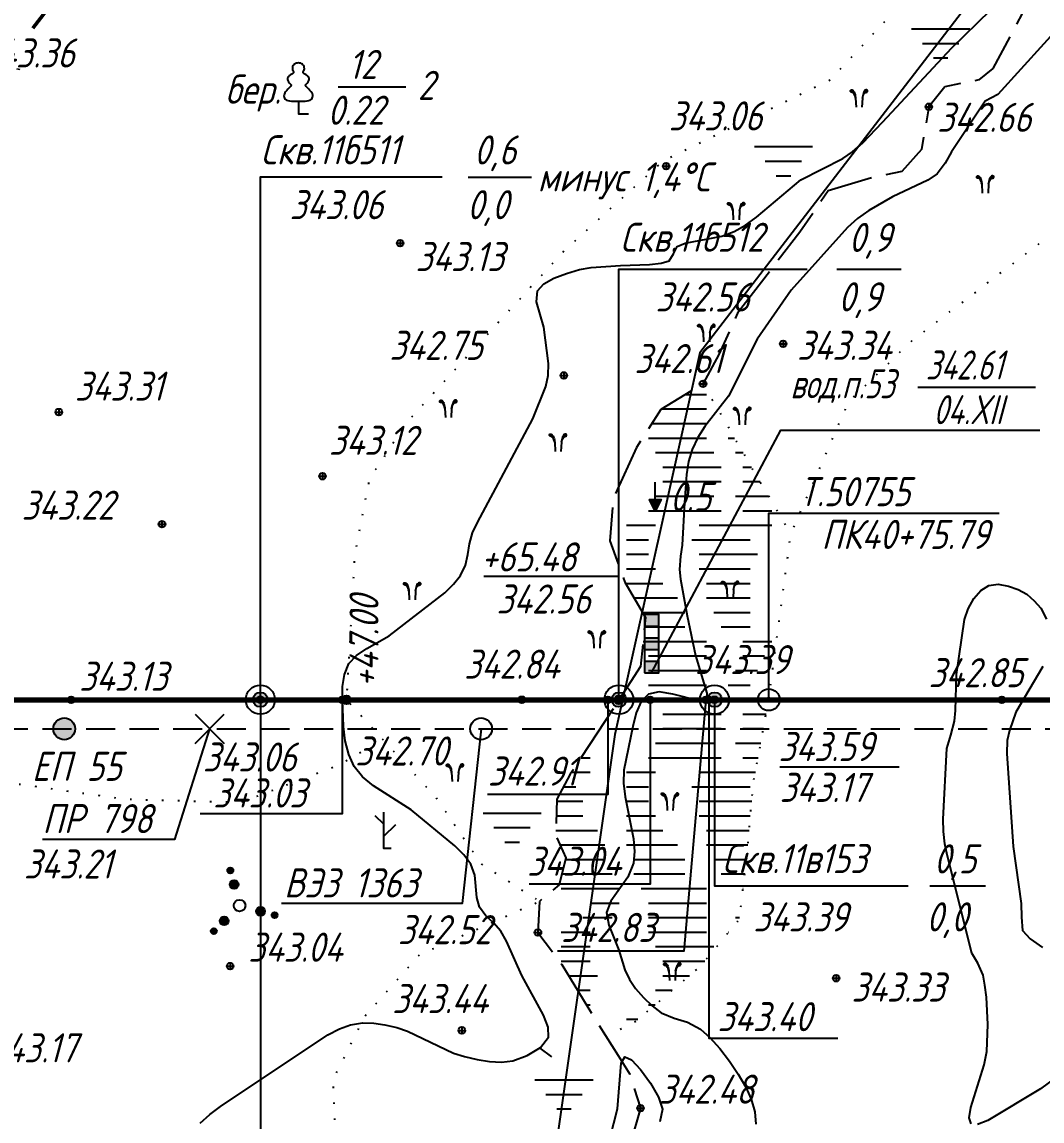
# Model space of a CAD drawing. Extents: x 27 to 1288, y -35 to 667.
# Drawn here: x 247.7 to 317.9, y 320.9 to 396.5 of the extents above; entities that cross this region are included whole.
import ezdxf
from ezdxf.enums import TextEntityAlignment as Align

# ---------------------------------------------------------------- set-up
doc = ezdxf.new("R2010")
doc.units = 0
doc.header["$PDMODE"] = 34
for name, pattern in [('ACAD_ISO10W100', [18, 12, -3, 0, -3]), ('IZ_HIDDEN', [3, 2, -1]), ('ИИDash_40_10', [5, 4, -1]), ('ИИDot', [1, 0, -1])]:
    doc.linetypes.add(name, pattern=pattern)
for name, color, linetype, lineweight in [('ИИ_БОЛОТО_025', 3, 'Continuous', 25), ('ИИ_ГЕОПУНКТ_025', 7, 'Continuous', 25), ('ИИ_ГЕОФИЗИКА_025', 7, 'Continuous', 25), ('ИИ_ГИДРОГРАФИЯ_025', 3, 'Continuous', 25), ('ИИ_ГРАНИЦА_025', 7, 'Continuous', 25), ('ИИ_КОНТУР_025', 7, 'ИИDot', 25), ('ИИ_ОТМЕТКА_025', 7, 'Continuous', 25), ('ИИ_ПИКЕТАЖ_025', 7, 'Continuous', 25), ('ИИ_РАЗМЕР_025', 7, 'Continuous', 25), ('ИИ_РЕЛЬЕФ_025', 34, 'Continuous', 25), ('ИИ_СКВАЖИНА_025', 7, 'Continuous', 25), ('ИИ_ТРАССА_ТРУБ_025', 7, 'Continuous', 25), ('ИИ_УГОДЬЯ_025', 7, 'Continuous', 25)]:
    doc.layers.add(name, color=color, linetype=linetype, lineweight=lineweight)
doc.layers.add('ТХ-Л', color=140, linetype='Continuous')
doc.styles.add('VNIPISIMPLEXCUR', font='simplex.shx', dxfattribs={"width": 0.8, "oblique": 15})
doc.dimstyles.new('ИИ-1000-м-dm$0', dxfattribs={"dimtxt": 2.5, "dimasz": 2.5, "dimexe": 1.25, "dimexo": 0, "dimgap": 1, "dimtad": 1, "dimtoh": 1, "dimzin": 1, "dimdsep": 46, "dimtxsty": 'VNIPISIMPLEXCUR', "dimblk": 'OBLIQUE', "dimcen": 2.5, "dimaunit": 1, "dimazin": 0, "dimtfac": 1, "dimtmove": 1, "dimatfit": 2, "dimfxl": 1, "dimarcsym": 0})
doc.dimstyles.new('ИИ-1000-м-dm$2', dxfattribs={"dimtxt": 2.5, "dimasz": 2.5, "dimexe": 1.25, "dimexo": 0, "dimgap": 1, "dimtad": 2, "dimtoh": 1, "dimzin": 1, "dimdsep": 46, "dimtxsty": 'VNIPISIMPLEXCUR', "dimcen": 2.5, "dimaunit": 1, "dimazin": 0, "dimtfac": 1, "dimtmove": 1, "dimatfit": 2, "dimfxl": 1, "dimarcsym": 0})

# ---------------------------------------------------------------- blocks, each defined once
blk = doc.blocks.new('ИИ053952')
at = {"linetype": 'Continuous', "lineweight": 25}
h = blk.add_hatch(color=0, dxfattribs=at)
edge = h.paths.add_edge_path()
edge.add_arc((-1.309, 2.13), 0.2, 0, 360)
h = blk.add_hatch(color=0, dxfattribs=at)
edge = h.paths.add_edge_path()
edge.add_arc((-0.785, 1.278), 0.3, 0, 360)
h = blk.add_hatch(color=0, dxfattribs=at)
edge = h.paths.add_edge_path()
edge.add_arc((1.499, 0.041), 0.3, 0, 360)
h = blk.add_hatch(color=0, dxfattribs=at)
edge = h.paths.add_edge_path()
edge.add_arc((2.499, 0.068), 0.2, 0, 360)
h = blk.add_hatch(color=0, dxfattribs=at)
edge = h.paths.add_edge_path()
edge.add_arc((-0.714, -1.319), 0.3, 0, 360)
h = blk.add_hatch(color=0, dxfattribs=at)
edge = h.paths.add_edge_path()
edge.add_arc((-1.19, -2.198), 0.2, 0, 360)
at = {"color": 0, "linetype": 'Continuous', "lineweight": 25}
for centre, radius in [((-1.309, 2.13), 0.2), ((-0.785, 1.278), 0.3), ((0, 0), 0.4), ((1.499, 0.041), 0.3), ((2.499, 0.068), 0.2), ((-0.714, -1.319), 0.3), ((-1.19, -2.198), 0.2)]:
    blk.add_circle(centre, radius, dxfattribs=at)
blk = doc.blocks.new('ИИ05468')
at = {"color": 0, "linetype": 'Continuous', "lineweight": 25}
for points in [[(-2, 1), (2, 1)], [(-1.25, 0), (1.25, 0)], [(-0.5, -1), (0.5, -1)]]:
    blk.add_lwpolyline(points, dxfattribs=at)
blk = doc.blocks.new('PICKET')
at = {"color": 0, "linetype": 'Continuous', "lineweight": 25}
for p, q in [((-0.23, 0), (0.23, 0)), ((0, 0.23), (0, -0.23))]:
    blk.add_line(p, q, dxfattribs=at)
blk.add_circle((0, 0), 0.23, dxfattribs=at)
at = {"color": 0, "linetype": 'Continuous', "style": 'VNIPISIMPLEXCUR', "oblique": 15, "width": 0.8}
blk.add_attdef('OTMETKA', (1.25, 0.3), '', height=2, dxfattribs=at)
at = {"color": 8, "linetype": 'Continuous', "style": 'VNIPISIMPLEXCUR', "oblique": 15, "width": 0.8, "flags": 1}
blk.add_attdef('NOMER', (1.25, -2.7), '', height=2, dxfattribs=at)
blk = doc.blocks.new('ИИ05403')
at = {"linetype": 'Continuous', "lineweight": 25}
for points in [[(-0.372, 1.104), (-0.431, 1.161), (-0.48, 1.184), (-0.522, 1.188), (-0.557, 1.174), (-0.584, 1.138), (-0.586, 1.087), (-0.571, 1.061), (-0.533, 1.036), (-0.476, 1.021), (-0.421, 1.002), (-0.364, 0.955), (-0.323, 0.896), (-0.283, 0.809), (-0.251, 0.709), (-0.232, 0.626), (-0.236, 0.688), (-0.255, 0.786), (-0.277, 0.879), (-0.302, 0.97), (-0.328, 1.042)], [(0.421, 1.002), (0.476, 1.021), (0.533, 1.036), (0.571, 1.061), (0.586, 1.087), (0.584, 1.138), (0.557, 1.174), (0.522, 1.188), (0.48, 1.184), (0.431, 1.161), (0.372, 1.104), (0.328, 1.042), (0.302, 0.97), (0.277, 0.879), (0.255, 0.786), (0.236, 0.688), (0.232, 0.626), (0.251, 0.709), (0.283, 0.809), (0.323, 0.896), (0.364, 0.955)]]:
    blk.add_hatch(color=0, dxfattribs=at).paths.add_polyline_path(points)
at = {"color": 0, "linetype": 'Continuous', "lineweight": 25}
for points in [[(-0.232, 0.626), (-0.251, 0.709), (-0.283, 0.809), (-0.323, 0.896), (-0.364, 0.955), (-0.421, 1.002), (-0.476, 1.021), (-0.533, 1.036), (-0.571, 1.061), (-0.586, 1.087), (-0.584, 1.138), (-0.557, 1.174), (-0.522, 1.188), (-0.48, 1.184), (-0.431, 1.161), (-0.372, 1.104), (-0.328, 1.042), (-0.302, 0.97), (-0.277, 0.879), (-0.255, 0.786), (-0.236, 0.688), (-0.232, 0.626), (-0.2, 0)], [(0.232, 0.626), (0.251, 0.709), (0.283, 0.809), (0.323, 0.896), (0.364, 0.955), (0.421, 1.002), (0.476, 1.021), (0.533, 1.036), (0.571, 1.061), (0.586, 1.087), (0.584, 1.138), (0.557, 1.174), (0.522, 1.188), (0.48, 1.184), (0.431, 1.161), (0.372, 1.104), (0.328, 1.042), (0.302, 0.97), (0.277, 0.879), (0.255, 0.786), (0.236, 0.688), (0.232, 0.626), (0.2, 0)]]:
    blk.add_lwpolyline(points, dxfattribs=at)
blk = doc.blocks.new('ИИ050052Р')
at = {"linetype": 'Continuous', "lineweight": 25}
h = blk.add_hatch(color=0, dxfattribs=at)
edge = h.paths.add_edge_path()
edge.add_arc((0, 0), 0.15, 0, 360)
at = {"color": 0, "linetype": 'Continuous', "lineweight": 25}
for radius in [0.75, 0.15]:
    blk.add_circle((0, 0), radius, dxfattribs=at)
at = {"color": 0, "linetype": 'Continuous', "style": 'VNIPISIMPLEXCUR', "oblique": 15, "width": 0.8}
for tag, p in [('CENTRE', (1.45, 0.7)), ('HEIGHT', (1.45, -2.7))]:
    blk.add_attdef(tag, p, '', height=2, dxfattribs=at)
for tag, p in [('NUMBER', (-2, -1)), ('STATIONING', (-2, -4.4)), ('ALPHA', (-2, -7.8))]:
    blk.add_attdef(tag, text='', height=2, dxfattribs=at).set_placement(p, align=Align.RIGHT)
at = {"color": 253, "linetype": 'Continuous', "style": 'VNIPISIMPLEXCUR', "oblique": 15, "width": 0.8, "flags": 1}
blk.add_attdef('NOTE', text='', height=1.6, dxfattribs=at).set_placement((-2, -10.8), align=Align.RIGHT)
blk = doc.blocks.new('ИИ25001')
at = {"linetype": 'Continuous'}
h = blk.add_hatch(color=0, dxfattribs=at)
edge = h.paths.add_edge_path()
edge.add_arc((0, 0), 0.5, 0, 360)
at = {"color": 0, "linetype": 'Continuous'}
for radius in [1, 0.5]:
    blk.add_circle((0, 0), radius, dxfattribs=at)
at = {"color": 0, "style": 'VNIPISIMPLEXCUR', "oblique": 15, "width": 0.8}
for tag, p in [('NUMBER', (2, 0.7)), ('STS', (14.218, 0.7)), ('EGWL', (38.317, 0.7)), ('TFS', (19.079, -1)), ('HEIGHT', (2, -2.7)), ('FS', (14.218, -2.7)), ('AGWL', (36.594, -2.7))]:
    blk.add_attdef(tag, p, '', height=2, dxfattribs=at)
at = {"color": 253, "style": 'VNIPISIMPLEXCUR', "oblique": 15, "width": 0.8, "flags": 1}
for tag, p in [('DATE', (-2.5, -0.8)), ('NOTE1', (-2.5, -3.2)), ('NOTE2', (-2.5, -5.6))]:
    blk.add_attdef(tag, text='', height=1.6, dxfattribs=at).set_placement(p, align=Align.RIGHT)
blk = doc.blocks.new('ИИ15002')
at = {"linetype": 'Continuous', "lineweight": 25}
h = blk.add_hatch(color=0, dxfattribs=at)
edge = h.paths.add_edge_path()
edge.add_arc((0, 0), 0.3, 0, 360)
at = {"color": 0, "linetype": 'Continuous', "lineweight": 25}
blk.add_circle((0, 0), 0.3, dxfattribs=at)
at = {"color": 0, "linetype": 'Continuous', "style": 'VNIPISIMPLEXCUR', "oblique": 15, "width": 0.8}
blk.add_attdef('STATIONING', (1, 1.3), '', height=2, rotation=90, dxfattribs=at)
at = {"color": 7, "linetype": 'Continuous', "style": 'VNIPISIMPLEXCUR', "oblique": 15, "width": 0.8}
blk.add_attdef('HEIGHT', text='', height=2, dxfattribs=at).set_placement((0, -1.3), align=Align.TOP_CENTER)
blk = doc.blocks.new('ИИ052821')
at = {"linetype": 'Continuous', "lineweight": 25}
for points in [[(0.5, 3.2), (0.5, 4), (-0.5, 4), (-0.5, 3.2)], [(0.5, 1.6), (0.5, 2.4), (-0.5, 2.4), (-0.5, 1.6)], [(0.5, 0), (0.5, 0.8), (-0.5, 0.8), (-0.5, 0)]]:
    blk.add_hatch(color=0, dxfattribs=at).paths.add_polyline_path(points)
at = {"color": 0, "linetype": 'Continuous', "lineweight": 25}
blk.add_lwpolyline([(-0.5, 0), (0.5, 0), (0.5, 4), (-0.5, 4)], close=True, dxfattribs=at)
for points in [[(-0.5, 3.2), (0.5, 3.2)], [(-0.5, 2.4), (0.5, 2.4)], [(-0.5, 1.6), (0.5, 1.6)], [(-0.5, 0.8), (0.5, 0.8)]]:
    blk.add_lwpolyline(points, dxfattribs=at)
at = {"color": 0, "linetype": 'Continuous', "style": 'VNIPISIMPLEXCUR', "oblique": 15, "width": 0.8}
for tag, p in [('HEIGHT', (1.2, 2.7)), ('DATA', (1.2, -0.7))]:
    blk.add_attdef(tag, p, '', height=2, dxfattribs=at)
at = {"color": 0, "linetype": 'Continuous', "style": 'VNIPISIMPLEXCUR', "oblique": 15, "width": 0.8, "flags": 8}
blk.add_attdef('CAPTION', text='', height=2, dxfattribs=at).set_placement((-1.75, 0), align=Align.RIGHT)
blk = doc.blocks.new('ИИ053296')
at = {"color": 0, "linetype": 'Continuous', "lineweight": 25}
blk.add_lwpolyline([(0, 0), (1, 0)], dxfattribs=at)
blk = doc.blocks.new('ИИ05383')
at = {"color": 0, "linetype": 'Continuous', "lineweight": 25}
for points in [[(0.5, 0), (0, 0), (0, 2.5)], [(0, 1.66), (-0.594, 2.254)], [(0, 0.833), (0.825, 1.658)]]:
    blk.add_lwpolyline(points, dxfattribs=at)
blk = doc.blocks.new('*D39')
at = {"layer": 'Defpoints', "color": 0, "transparency": 16777216}
for p in [(400.908, 449.847), (399.589, 355.38), (299.105, 349.863), (438.723, 349.861), (391.42, 249.785)]:
    blk.add_point(p, dxfattribs=at)
at = {"layer": 'ИИ_РАЗМЕР_025', "color": 0, "lineweight": -2, "transparency": 16777216}
for p, q in [((408.369, 358.373), (415.625, 360.505)), ((400.865, 354.343), (408.369, 358.373))]:
    blk.add_line(p, q, dxfattribs=at)
blk.add_arc((396.166, 349.862), 6.493, 17.71807, 69.56616, dxfattribs=at)
at = {"layer": 'ИИ_РАЗМЕР_025', "color": 0, "transparency": 16777216}
for points in [[(398.366, 355.62), (398.5, 356.273), (396.474, 356.348)], [(402.681, 351.889), (402.022, 351.786), (402.659, 349.862)]]:
    blk.add_solid(points, dxfattribs=at)
at = {"layer": 'ИИ_РАЗМЕР_025', "color": 0, "transparency": 16777216, "insert": (411.76, 361.132), "char_height": 2, "attachment_point": 5, "rotation": 16.37319, "style": 'VNIPISIMPLEXCUR'}
blk.add_mtext("87°17'", dxfattribs=at)
blk = doc.blocks.new('ИИ053671А')
at = {"color": 0, "linetype": 'Continuous'}
blk.add_lwpolyline([(0, 0.875), (0.129, 0.876), (0.342, 0.878), (0.479, 0.882), (0.614, 0.891), (0.726, 0.907), (0.816, 0.94), (0.906, 1), (0.956, 1.071), (0.983, 1.151), (0.991, 1.231), (0.986, 1.295), (0.963, 1.379), (0.932, 1.445), (0.884, 1.516), (0.798, 1.61), (0.719, 1.692), (0.646, 1.766), (0.575, 1.842), (0.536, 1.889), (0.511, 1.929), (0.501, 1.967), (0.504, 1.992), (0.518, 2.017), (0.545, 2.049), (0.608, 2.115), (0.679, 2.198), (0.732, 2.29), (0.745, 2.372), (0.736, 2.444), (0.709, 2.515), (0.672, 2.575), (0.633, 2.617), (0.596, 2.646), (0.548, 2.678), (0.495, 2.709), (0.408, 2.76), (0.363, 2.789), (0.336, 2.812), (0.324, 2.831), (0.321, 2.846), (0.325, 2.865), (0.335, 2.89), (0.353, 2.928), (0.372, 2.968), (0.4, 3.034), (0.413, 3.103), (0.412, 3.19), (0.398, 3.247), (0.363, 3.319), (0.32, 3.377), (0.284, 3.414), (0.246, 3.444), (0.181, 3.476), (0.125, 3.489), (0.07, 3.496), (0, 3.5), (-0.07, 3.496), (-0.125, 3.489), (-0.181, 3.476), (-0.246, 3.444), (-0.284, 3.414), (-0.32, 3.377), (-0.363, 3.319), (-0.398, 3.247), (-0.412, 3.19), (-0.413, 3.103), (-0.4, 3.034), (-0.372, 2.968), (-0.353, 2.928), (-0.335, 2.89), (-0.325, 2.865), (-0.321, 2.846), (-0.324, 2.831), (-0.336, 2.812), (-0.363, 2.789), (-0.408, 2.76), (-0.495, 2.709), (-0.548, 2.678), (-0.596, 2.646), (-0.633, 2.617), (-0.672, 2.575), (-0.709, 2.515), (-0.736, 2.444), (-0.745, 2.372), (-0.732, 2.29), (-0.679, 2.198), (-0.608, 2.115), (-0.545, 2.049), (-0.518, 2.017), (-0.504, 1.992), (-0.501, 1.967), (-0.511, 1.929), (-0.536, 1.889), (-0.575, 1.842), (-0.646, 1.766), (-0.719, 1.692), (-0.798, 1.61), (-0.884, 1.516), (-0.932, 1.445), (-0.963, 1.379), (-0.986, 1.295), (-0.991, 1.231), (-0.983, 1.151), (-0.956, 1.071), (-0.906, 1), (-0.816, 0.94), (-0.726, 0.907), (-0.614, 0.891), (-0.479, 0.882), (-0.342, 0.878), (-0.129, 0.876)], close=True, dxfattribs=at)
blk.add_lwpolyline([(0, 0.875), (0, 0), (0.7, 0)], dxfattribs=at)
at = {"color": 0, "linetype": 'Continuous', "style": 'VNIPISIMPLEXCUR', "oblique": 15, "width": 0.8}
blk.add_attdef('RACE1', text='', height=2, dxfattribs=at).set_placement((-2, 2.25), align=Align.RIGHT)
blk.add_attdef('HEIGHT', (2, 2.25), '', height=2, dxfattribs=at)
blk.add_attdef('DISTANCE', text='', height=2, dxfattribs=at).set_placement((8.5, 1.75), align=Align.MIDDLE_LEFT)
blk.add_attdef('RACE2', text='', height=2, dxfattribs=at).set_placement((-2, 1.25), align=Align.TOP_RIGHT)
blk.add_attdef('THICKNESS', text='', height=2, dxfattribs=at).set_placement((2, 1.25), align=Align.TOP_LEFT)
blk = doc.blocks.new('ИИ22002')
at = {"color": 0, "linetype": 'Continuous', "lineweight": 25}
for points in [[(-1, 1), (1, -1)], [(-1, -1), (1, 1)]]:
    blk.add_lwpolyline(points, dxfattribs=at)
at = {"color": 0, "linetype": 'Continuous', "style": 'VNIPISIMPLEXCUR', "oblique": 15, "width": 0.8}
blk.add_attdef('NUMBER', (1.7, -1), '', height=2, dxfattribs=at)
blk = doc.blocks.new('ИИ22001')
at = {"color": 0, "linetype": 'Continuous', "lineweight": 25}
blk.add_circle((0, 0), 0.75, dxfattribs=at)
at = {"color": 0, "linetype": 'Continuous', "style": 'VNIPISIMPLEXCUR', "oblique": 15, "width": 0.8}
blk.add_attdef('NUMBER', (1.7, -1), '', height=2, dxfattribs=at)
blk = doc.blocks.new('ИИ05466')
at = {"linetype": 'Continuous', "lineweight": 25}
blk.add_hatch(color=0, dxfattribs=at).paths.add_polyline_path([(0, 0), (-0.4, 0.8), (0.4, 0.8)])
at = {"color": 0, "linetype": 'Continuous', "lineweight": 25}
for points in [[(0, 0), (0, 2)], [(0, 0), (-0.4, 0.8), (0.4, 0.8), (0, 0)]]:
    blk.add_lwpolyline(points, dxfattribs=at)
at = {"color": 0, "linetype": 'Continuous', "style": 'VNIPISIMPLEXCUR', "oblique": 15, "width": 0.8}
blk.add_attdef('DEPTH', (1, 0), '', height=2, dxfattribs=at)
blk = doc.blocks.new('_Oblique')
at = {"color": 0, "linetype": 'ByBlock', "lineweight": -2}
blk.add_line((-0.5, -0.5), (0.5, 0.5), dxfattribs=at)
blk = doc.blocks.new('*D56')
at = {"layer": 'Defpoints', "color": 0, "transparency": 16777216}
for p in [(264.127, 349.863, 0.1), (323.314, 349.862, -342.96), (323.314, 241.522)]:
    blk.add_point(p, dxfattribs=at)
at = {"layer": 'ТХ-Л', "color": 0, "lineweight": -2, "transparency": 16777216}
for p, q in [((264.127, 349.863), (264.127, 240.272)), ((323.314, 349.862), (323.314, 240.272)), ((264.127, 241.522), (323.314, 241.522)), ((293.721, 241.522), (296.777, 232.635)), ((296.777, 232.635), (396.842, 232.635))]:
    blk.add_line(p, q, dxfattribs=at)
at = {"layer": 'ТХ-Л', "color": 0, "lineweight": -2, "transparency": 16777216, "xscale": 2.5, "yscale": 2.5, "zscale": 2.5, "rotation": 180}
blk.add_blockref('_Oblique', (264.127, 241.522), dxfattribs=at)
at = {"layer": 'ТХ-Л', "color": 0, "lineweight": -2, "transparency": 16777216, "xscale": 2.5, "yscale": 2.5, "zscale": 2.5}
blk.add_blockref('_Oblique', (323.314, 241.522), dxfattribs=at)
at = {"layer": 'ТХ-Л', "color": 0, "transparency": 16777216, "insert": (346.81, 235.302), "char_height": 2.5, "attachment_point": 5, "style": 'VNIPISIMPLEXCUR'}
blk.add_mtext('Укрепление береговой траншеи трехмерными георешетками', dxfattribs=at)

msp = doc.modelspace()

# ---------------------------------------------------------------- hatches: boundary and pattern name
at = {"layer": 'ИИ_БОЛОТО_025'}
h = msp.add_hatch(dxfattribs=at)
h.set_pattern_fill('ИИ_БОЛОТО', color=256, angle=-16.37319, style=0, pattern_type=2)
h.set_pattern_definition([(360, (-9875.186, -9650.137), (6e-15, 17), [5, -1.5, 2, -2.5, 2, -4]), (360, (-9874.686, -9649.137), (6e-15, 17), [4, -1.5, 2.5, -2, 2.5, -4.5]), (360, (-9874.186, -9648.137), (6e-15, 17), [4, -1.5, 2, -3, 2, -4.5]), (360, (-9874.186, -9647.137), (6e-15, 17), [4, -1.5, 2, -2.5, 2, -5]), (360, (-9874.686, -9646.137), (6e-15, 17), [4, -1.5, 1.5, -3.5, 2, -4.5]), (360, (-9875.186, -9645.137), (6e-15, 17), [4, -1.5, 1.5, -4, 2, -4]), (360, (-9875.186, -9644.137), (6e-15, 17), [4, -2, 1.5, -5, 2, -2.5]), (360, (-9875.186, -9643.137), (6e-15, 17), [4, -2.5, 1.5, -5, 2, -2]), (360, (-9875.686, -9642.137), (6e-15, 17), [4.5, -2.5, 2, -2.5, 4, -1.5]), (360, (-9876.186, -9641.137), (6e-15, 17), [3.5, -2.5, 2, -2.5, 5, -1.5]), (360, (-9876.186, -9640.137), (6e-15, 17), [3.5, -2, 2.5, -2.5, 4.5, -2]), (360, (-9876.686, -9639.137), (6e-15, 17), [3.5, -2, 3, -2.5, 4.5, -1.5]), (360, (-9876.686, -9638.137), (6e-15, 17), [2.5, -3, 3, -3, 3.5, -2]), (360, (-9876.686, -9637.137), (6e-15, 17), [2, -3, 3.5, -3, 2.5, -3]), (360, (-9876.686, -9636.137), (6e-15, 17), [1.5, -3.5, 4, -3, 2, -3]), (360, (-9876.686, -9635.137), (6e-15, 17), [1.5, -3, 4, -3, 2, -3.5]), (360, (-9876.686, -9634.137), (6e-15, 17), [2, -3, 5, -2.5, 2, -2.5])])
h.paths.add_polyline_path([(294.583, 371.6), (300.619, 361.248), (299.105, 349.863), (298.048, 344.139), (297.599, 339.063), (297.089, 334.779), (294.413, 331.523), (289.927, 327.723), (287.911, 326.693), (287.13, 327.934), (284.865, 331.649), (283.227, 333.851), (283.332, 335.99), (284.677, 337.129), (285.145, 338.974), (284.442, 340.534), (284.534, 343.013), (285.452, 344.732), (288.799, 349.863), (290.288, 352.146), (290.623, 355.53), (289.21, 357.952), (288.179, 360.8), (288.396, 363.706), (290.002, 367.223), (291.681, 369.842)])
at = {"layer": 'ИИ_ГЕОФИЗИКА_025'}
h = msp.add_hatch(color=256, dxfattribs=at)
h.dxf.hatch_style = 1
edge = h.paths.add_edge_path()
edge.add_arc((250.637, 347.863), 0.75, 0, 360)
h.paths.add_polyline_path([(248.076, 343.917), (255.933, 343.649), (256.737, 346.649), (248.879, 346.917)], flags=9)

# ---------------------------------------------------------------- linework, layer by layer
msp.add_lwpolyline([(348.402, 451.86), (335.987, 430.689), (313.714, 398.932), (294.362, 373.746), (288.52, 347.464), (283.408, 311.692), (288.631, 292.567), (311.409, 267.494)])
at = {"layer": 'ИИ_ГЕОПУНКТ_025'}
for points in [[(299.105, 349.863), (299.105, 362.702), (314.96, 362.702)], [(299.872, 345.25), (308.087, 345.25)]]:
    msp.add_lwpolyline(points, dxfattribs=at)
at = {"layer": 'ИИ_ГЕОФИЗИКА_025', "linetype": 'IZ_HIDDEN', "flags": 128}
msp.add_lwpolyline([(120.134, 347.863), (299.105, 347.863), (438.723, 347.861)], dxfattribs=at)
at = {"layer": 'ИИ_ГЕОФИЗИКА_025', "flags": 128}
for points in [[(260.637, 347.863), (258.212, 340.243), (249.128, 340.243)], [(279.314, 347.863), (278.007, 335.834), (265.583, 335.834)]]:
    msp.add_lwpolyline(points, dxfattribs=at)
at = {"layer": 'ИИ_ГИДРОГРАФИЯ_025', "linetype": 'ИИDash_40_10', "flags": 128}
msp.add_lwpolyline([(342.705, 398.161), (339.723, 397.254), (335.719, 397.551), (333.771, 398.672), (333.468, 400.818), (333.648, 402.739), (332.959, 404.971), (332.819, 406.364), (331.106, 407.635), (328.91, 408.006), (327.555, 406.758), (325.111, 404.893), (322.193, 401.222), (318.688, 398.729), (316.538, 397.079), (314.535, 393.293), (313.57, 392.523), (311.226, 392.052), (310.124, 390.673), (309.608, 387.731), (308.272, 386.221), (306.417, 385.837), (303.194, 384.885), (301.252, 382.043), (296.958, 376.463), (295.67, 373.626), (294.583, 371.6), (291.681, 369.842), (290.002, 367.223), (288.396, 363.706), (288.179, 360.8), (289.21, 357.952), (290.623, 355.53), (290.288, 352.146), (288.799, 349.863), (285.452, 344.732), (284.534, 343.013), (284.442, 340.534), (285.145, 338.974), (284.677, 337.129), (283.332, 335.99), (283.227, 333.851), (284.865, 331.649), (287.13, 327.934), (288.735, 325.383), (289.548, 324.09), (290.284, 321.762), (289.457, 318.833), (287.925, 317.145), (286.703, 315.388), (287.224, 312.497), (287.657, 309.589), (287.294, 305.949), (287.536, 300.976), (288.577, 299.002), (288.119, 297.02), (287.888, 293.265), (288.932, 290.883), (294.097, 286.122), (294.974, 283.865), (294.513, 281.304), (295.415, 279.711), (297.051, 278.059), (299.596, 277.394), (300.942, 276.767), (302.014, 274.804), (302.868, 273.112), (306.805, 271.154), (308.896, 269.691), (309.888, 267.454), (312.005, 265.82), (316.514, 264.193)], dxfattribs=at)
at = {"layer": 'ИИ_ГРАНИЦА_025', "color": 150, "linetype": 'ACAD_ISO10W100', "lineweight": 50, "flags": 128}
msp.add_lwpolyline([(288.821, 448.666), (282.063, 439.015), (273.403, 428.533), (247.959, 395.418), (239.294, 356.439), (232.445, 308.511), (243.558, 267.824), (247.736, 255.595)], dxfattribs=at)
at = {"layer": 'ИИ_КОНТУР_025', "flags": 128}
for points in [[(282.753, 449.855), (275.361, 439.13), (273.023, 433.206), (269.208, 425.216), (265.443, 420.249), (262.296, 416.671), (262.4, 413.813), (265.096, 412.288), (271.049, 410.434), (277.409, 411.393), (282.447, 412.845), (288.57, 411.569), (300.792, 408.419), (308.854, 410.151), (312.058, 409.35), (314.335, 407.479), (313.234, 403.17), (303.338, 392.504), (291.827, 386.929), (285.082, 380.814), (274.242, 368.996), (271.628, 365.057), (270.62, 359.876), (270.05, 349.863), (276.195, 343.152), (279.334, 338.555), (283.332, 335.99)], [(287.911, 326.693), (289.927, 327.723), (294.413, 331.523), (297.089, 334.779), (297.599, 339.063), (298.048, 344.139), (299.105, 349.863), (300.619, 361.248), (304.626, 370.404), (308.967, 374.577), (324.436, 386.389), (330.197, 391.434), (333.278, 392.034), (340.785, 391.225), (345.647, 391.413), (347.968, 393.394), (348.182, 394.883)], [(179.586, 362.252), (190.68, 359.151), (223.314, 349.863), (240.977, 344.944), (246.921, 344.147), (254.809, 343.025), (262.775, 342.803), (269.538, 345.376), (272.55, 347.133)], [(273.921, 249.788), (277.719, 262.081), (275.717, 283.093), (274.267, 291.147), (273.155, 306.959), (269.356, 318.644), (269.141, 323.724), (271.33, 328.097), (275.079, 332.314), (283.332, 335.99)]]:
    msp.add_lwpolyline(points, dxfattribs=at)
at = {"layer": 'ИИ_КОНТУР_025', "elevation": 342.61, "flags": 128}
msp.add_lwpolyline([(295.202, 370.539), (300.304, 361.789)], dxfattribs=at)
at = {"layer": 'ИИ_ОТМЕТКА_025'}
msp.add_lwpolyline([(309.361, 371.377), (317.459, 371.377)], dxfattribs=at)
for points, elevation in [([(291.048, 351.721), (299.93, 368.405), (317.76, 368.405)], -0.341), ([(269.759, 349.863), (269.759, 342.013), (259.985, 342.013)], 343.03), ([(288.026, 349.863), (288.026, 343.352), (279.765, 343.352)], 342.91), ([(290.947, 349.863), (290.947, 337.165), (282.617, 337.165)], 343.04), ([(294.776, 349.863), (293.26, 332.558), (284.563, 332.558)], 342.83), ([(294.987, 349.863), (294.987, 326.568), (303.849, 326.568)], 343.4)]:
    msp.add_lwpolyline(points, dxfattribs=dict(at, elevation=elevation))
at = {"layer": 'ИИ_ПИКЕТАЖ_025', "color": 4, "elevation": 342.56}
msp.add_lwpolyline([(288.799, 349.863), (288.799, 358.336), (279.511, 358.336)], dxfattribs=at)
at = {"layer": 'ИИ_РЕЛЬЕФ_025'}
for points, elevation in [([(259.982, 320.735), (260.653, 321.331), (261.396, 321.876), (268.781, 326.801), (269.578, 327.217), (270.33, 327.489), (271.163, 327.625), (271.937, 327.61), (272.703, 327.488), (273.516, 327.302), (274.256, 327.062), (277.416, 325.552), (278.163, 325.302), (279.041, 325.099), (279.898, 324.958), (280.72, 324.919), (281.49, 325.024), (282.486, 325.371), (283.41, 325.921), (283.946, 326.647), (283.929, 327.338), (283.607, 328.167), (282.118, 330.891), (281.06, 333.246), (280.671, 333.928), (280.171, 334.505), (279.642, 335.001), (279.209, 335.587), (279.023, 336.251), (278.873, 337.787), (278.603, 338.541), (278.138, 339.182), (277.515, 339.813), (274.499, 342.298), (271.923, 343.949), (271.164, 344.556), (270.581, 345.261), (270.205, 346.091), (269.968, 347.036), (269.84, 348.023), (269.774, 349.834), (269.787, 350.765), (269.913, 351.606), (270.218, 352.368), (270.743, 352.918), (271.457, 353.385), (272.999, 354.27), (276.812, 357.216), (277.423, 357.808), (277.894, 358.402), (278.234, 359.129), (278.396, 359.856), (278.517, 360.591), (278.734, 361.34), (279.068, 362.065), (282.881, 369.193), (283.76, 371.419), (283.933, 372.183), (283.958, 372.994), (283.643, 375.5), (283.131, 377.255), (283.191, 378.006), (283.629, 378.492), (284.327, 378.878), (285.181, 379.193), (286.084, 379.463), (286.891, 379.618), (288.903, 379.737), (290.907, 379.806), (291.701, 379.899), (292.25, 380.071), (292.555, 380.55), (292.807, 381.049), (293.353, 381.285), (295.89, 381.774), (296.73, 382.079), (297.5, 382.527), (298.265, 383.082), (301.308, 385.653), (304.193, 387.106), (304.876, 387.568), (305.586, 388.179), (306.924, 389.615), (311.701, 394.728), (315.254, 398.209)], 343), ([(319.619, 396.741), (314.87, 391.504), (313.987, 391.05), (311.679, 387.562), (311.248, 386.792), (310.686, 386.058), (310.058, 385.623), (307.623, 384.473), (305.983, 383.526), (305.213, 382.992), (304.526, 382.358), (300.655, 378.06), (298.321, 374.683), (296.34, 370.757), (294.706, 368.661), (294.217, 367.912), (293.828, 367.076), (293.595, 366.257), (293.446, 365.365), (293.308, 363.44), (293.158, 360.502), (293.028, 359.733), (292.971, 358.817), (293.032, 358.168), (293.504, 355.632), (294.072, 352.9), (294.852, 350.313), (294.813, 349.825), (294.326, 349.785), (292.512, 350.255), (291.56, 350.402), (290.825, 350.247), (290.338, 349.738), (289.993, 348.97), (289.744, 348.028), (289.13, 345.018), (289.12, 344.124), (289.235, 343.178), (289.792, 340.3), (289.872, 339.416), (289.811, 338.615), (289.418, 337.658), (288.239, 336.005), (287.943, 335.212), (288.103, 334.341), (288.781, 332.641), (289.197, 331.272), (289.515, 330.603), (289.949, 329.993), (290.486, 329.381), (291.087, 328.811), (291.715, 328.325), (292.589, 327.958), (293.512, 327.677), (294.421, 327.2), (295.064, 326.61), (295.737, 325.857), (296.399, 324.999), (297.009, 324.094), (297.526, 323.199), (297.908, 322.374), (298.145, 321.503), (298.229, 320.65)], 343), ([(313.025, 320.68), (312.893, 321.09), (313.016, 321.798), (313.922, 324.742), (314.114, 325.665), (314.175, 327.523), (314.083, 329.403), (313.983, 330.227), (313.848, 330.909), (313.492, 331.744), (313.079, 332.431), (311.375, 339.187), (311.227, 339.956), (311.13, 340.803), (311.102, 341.651), (311.357, 346.508), (311.643, 347.417), (311.885, 348.395), (311.963, 349.133), (312.034, 351.602), (312.572, 355.385), (312.826, 356.123), (313.226, 356.825), (313.705, 357.388), (314.257, 357.736), (314.896, 357.813), (315.603, 357.688), (316.262, 357.452), (316.855, 357.13), (317.368, 356.667), (317.838, 356.163), (318.218, 355.411)], 343), ([(317.97, 352.144), (316.112, 349.02), (315.67, 347.747), (315.516, 347.066), (315.477, 346.174), (315.928, 339.773), (316.484, 335.831), (316.497, 334.904), (316.56, 333.982), (317.103, 333.402), (317.951, 332.806)], 343), ([(288.188, 319.73), (288.693, 321.701), (288.957, 324.86), (289.207, 325.301), (289.657, 325.081), (290.293, 324.407), (290.963, 323.481), (291.513, 322.505), (291.79, 321.682), (291.623, 320.827)], 342.5), ([(328.145, 320.254), (327.816, 321.257), (327.321, 322.214), (326.765, 323.051), (326.229, 323.691), (325.646, 324.111), (322.929, 325.152), (322.192, 325.321), (321.451, 325.395), (320.733, 325.159), (320.006, 324.725), (317.811, 323.083), (314.178, 320.918), (313.477, 320.641)], 343)]:
    msp.add_lwpolyline(points, dxfattribs=dict(at, elevation=elevation))
at = {"layer": 'ИИ_СКВАЖИНА_025', "flags": 128}
for points in [[(264.127, 349.867), (264.127, 385.85), (276.644, 385.85)], [(278.427, 385.831), (282.792, 385.831)], [(288.799, 349.863), (288.799, 379.505), (301.743, 379.505)], [(303.78, 379.505), (308.218, 379.505)], [(295.377, 349.867), (295.377, 337.063), (308.703, 337.063)], [(310.194, 337.063), (314.014, 337.063)]]:
    msp.add_lwpolyline(points, dxfattribs=at)
at = {"layer": 'ИИ_ТРАССА_ТРУБ_025', "color": 4}
msp.add_lwpolyline([(232.314, 349.863), (299.105, 349.863), (365.314, 349.862)], dxfattribs=at)
at = {"layer": 'ИИ_УГОДЬЯ_025'}
msp.add_lwpolyline([(269.475, 392.043), (274.137, 392.043)], dxfattribs=at)
at = {"layer": 'ТХ-Л', "lineweight": 70, "ltscale": 100}
msp.add_lwpolyline([(232.314, 349.863), (365.314, 349.863)], dxfattribs=at)

# ---------------------------------------------------------------- block references
at = {"layer": 'ИИ_БОЛОТО_025', "rotation": 359.9998644233977}
for p in [(310.931, 395.031), (300.119, 386.927), (281.449, 341.062), (285.016, 322.705)]:
    msp.add_blockref('ИИ05468', p, dxfattribs=at)
at = {"layer": 'ИИ_БОЛОТО_025', "color": 7, "rotation": 359.9998644233977}
msp.add_blockref('ИИ05466', (291.295, 362.839), dxfattribs=at).add_auto_attribs({'DEPTH': '0.5'})
at = {"layer": 'ИИ_ГЕОПУНКТ_025'}
ref = msp.add_blockref('ИИ050052Р', (299.105, 349.863, 343.17), dxfattribs=dict(at, rotation=359.9998644233977))
ref.add_attrib('NUMBER', 'Т.50755', dxfattribs={"layer": '0', "color": 0, "linetype": 'Continuous', "height": 2, "rotation": 359.99986, "style": 'VNIPISIMPLEXCUR', "oblique": 15, "width": 0.8}).set_placement((308.841, 363.182, 171.585), align=Align.RIGHT)
ref.add_attrib('CENTRE', '343.59', (299.785, 345.644, 171.585), dxfattribs={"layer": '0', "color": 0, "linetype": 'Continuous', "height": 2, "rotation": 359.99986, "style": 'VNIPISIMPLEXCUR', "oblique": 15, "width": 0.8})
ref.add_attrib('HEIGHT', '343.17', (299.857, 342.83, 171.585), dxfattribs={"layer": '0', "color": 0, "linetype": 'Continuous', "height": 2, "rotation": 359.99986, "style": 'VNIPISIMPLEXCUR', "oblique": 15, "width": 0.8})
ref.add_attrib('STATIONING', 'ПК40+75.79', dxfattribs={"layer": '0', "color": 0, "linetype": 'Continuous', "height": 2, "rotation": 359.99986, "style": 'VNIPISIMPLEXCUR', "oblique": 15, "width": 0.8}).set_placement((314.281, 360.241, 171.585), align=Align.RIGHT)
at = {"layer": 'ИИ_ГЕОФИЗИКА_025'}
ref = msp.add_blockref('ИИ22002', (260.637, 347.863), dxfattribs=dict(at, rotation=359.9998644233977))
ref.add_attrib('NUMBER', 'ПР 798', (249.128, 340.683), dxfattribs={"layer": '0', "color": 0, "linetype": 'Continuous', "height": 2, "style": 'VNIPISIMPLEXCUR', "oblique": 15, "width": 0.8})
ref = msp.add_blockref('ИИ22001', (250.637, 347.863), dxfattribs=dict(at, rotation=359.9998644233977))
ref.add_attrib('NUMBER', 'ЕП 55', (248.405, 344.283), dxfattribs={"layer": '0', "color": 0, "height": 2, "style": 'VNIPISIMPLEXCUR', "oblique": 15, "width": 0.8})
ref = msp.add_blockref('ИИ22001', (279.314, 347.863), dxfattribs=dict(at, rotation=359.9998644233977))
ref.add_attrib('NUMBER', 'ВЭЗ 1363', (265.76, 336.258), dxfattribs={"layer": '0', "color": 0, "height": 2, "style": 'VNIPISIMPLEXCUR', "oblique": 15, "width": 0.8})
at = {"layer": 'ИИ_ОТМЕТКА_025', "rotation": 359.9998644233977}
for p, values in [((243.636, 393.071, 343.36), {'OTMETKA': '343.36'}), ((246.613, 337.258, 343.21), {'OTMETKA': '343.21'}), ((262.046, 331.536, 343.04), {'OTMETKA': '343.04'}), ((290.284, 321.762, 342.48), {'OTMETKA': '342.48'})]:
    msp.add_blockref('PICKET', p, dxfattribs=at).add_auto_attribs(values)
at = {"layer": 'ИИ_ОТМЕТКА_025'}
ref = msp.add_blockref('PICKET', (292.049, 386.581, 343.06), dxfattribs=dict(at, rotation=359.9998644233977))
ref.add_attrib('OTMETKA', '343.06', (292.222, 389.04, 343.06), dxfattribs={"layer": '0', "color": 0, "linetype": 'Continuous', "height": 2, "rotation": 359.99986, "style": 'VNIPISIMPLEXCUR', "oblique": 15, "width": 0.8})
ref = msp.add_blockref('PICKET', (310.124, 390.673, 342.66), dxfattribs=dict(at, rotation=359.9998644233977))
ref.add_attrib('OTMETKA', '342.66', (310.699, 388.944, 342.66), dxfattribs={"layer": '0', "color": 0, "linetype": 'Continuous', "height": 2, "rotation": 359.99986, "style": 'VNIPISIMPLEXCUR', "oblique": 15, "width": 0.8})
ref = msp.add_blockref('PICKET', (273.744, 381.286, 343.13), dxfattribs=dict(at, rotation=359.9998644233977))
ref.add_attrib('OTMETKA', '343.13', (274.809, 379.361, 343.13), dxfattribs={"layer": '0', "color": 0, "linetype": 'Continuous', "height": 2, "rotation": 359.99986, "style": 'VNIPISIMPLEXCUR', "oblique": 15, "width": 0.8})
ref = msp.add_blockref('PICKET', (285.012, 372.183, 342.75), dxfattribs=dict(at, rotation=359.9998644233977))
ref.add_attrib('OTMETKA', '342.75', (273.007, 373.251, 342.875), dxfattribs={"layer": '0', "color": 0, "linetype": 'Continuous', "height": 2, "rotation": 359.99986, "style": 'VNIPISIMPLEXCUR', "oblique": 15, "width": 0.8})
ref = msp.add_blockref('PICKET', (300.1, 374.355, 343.34), dxfattribs=dict(at, rotation=359.9998644233977))
ref.add_attrib('OTMETKA', '343.34', (301.052, 373.251, 343.34), dxfattribs={"layer": '0', "color": 0, "linetype": 'Continuous', "height": 2, "rotation": 359.99986, "style": 'VNIPISIMPLEXCUR', "oblique": 15, "width": 0.8})
ref = msp.add_blockref('PICKET', (294.583, 371.6, 342.61), dxfattribs=dict(at, rotation=359.9998644233977))
ref.add_attrib('OTMETKA', '342.61', (289.861, 372.342, 342.61), dxfattribs={"layer": '0', "color": 0, "linetype": 'Continuous', "height": 2, "rotation": 359.99986, "style": 'VNIPISIMPLEXCUR', "oblique": 15, "width": 0.8})
ref = msp.add_blockref('ИИ052821', (291.048, 351.721, -0.341), dxfattribs=at)
ref.add_attrib('CAPTION', 'вод.п.53', dxfattribs={"layer": '0', "color": 0, "linetype": 'Continuous', "height": 2, "style": 'VNIPISIMPLEXCUR', "oblique": 15, "width": 0.7}).set_placement((307.776, 370.606, -0.341), align=Align.RIGHT)
ref.add_attrib('HEIGHT', '342.61', (309.903, 371.9, -0.341), dxfattribs={"layer": '0', "color": 0, "linetype": 'Continuous', "height": 2, "style": 'VNIPISIMPLEXCUR', "oblique": 15, "width": 0.7})
ref.add_attrib('DATA', '04.XII', (310.419, 368.825, -0.341), dxfattribs={"layer": '0', "color": 0, "linetype": 'Continuous', "height": 2, "style": 'VNIPISIMPLEXCUR', "oblique": 15, "width": 0.7})
ref = msp.add_blockref('PICKET', (250.266, 369.663, 343.31), dxfattribs=dict(at, rotation=359.9998644233977))
ref.add_attrib('OTMETKA', '343.31', (251.368, 370.445, 343.31), dxfattribs={"layer": '0', "color": 0, "linetype": 'Continuous', "height": 2, "rotation": 359.99986, "style": 'VNIPISIMPLEXCUR', "oblique": 15, "width": 0.8})
ref = msp.add_blockref('PICKET', (268.405, 365.24, 343.12), dxfattribs=dict(at, rotation=359.9998644233977))
ref.add_attrib('OTMETKA', '343.12', (268.848, 366.714, 343.12), dxfattribs={"layer": '0', "color": 0, "linetype": 'Continuous', "height": 2, "rotation": 359.99986, "style": 'VNIPISIMPLEXCUR', "oblique": 15, "width": 0.8})
ref = msp.add_blockref('PICKET', (257.36, 361.95, 343.22), dxfattribs=dict(at, rotation=359.9998644233977))
ref.add_attrib('OTMETKA', '343.22', (247.702, 362.25, 343.22), dxfattribs={"layer": '0', "color": 0, "linetype": 'Continuous', "height": 2, "rotation": 359.99986, "style": 'VNIPISIMPLEXCUR', "oblique": 15, "width": 0.8})
ref = msp.add_blockref('PICKET', (282.127, 349.867, 342.84), dxfattribs=dict(at, rotation=359.9998644233977))
ref.add_attrib('OTMETKA', '342.84', (278.145, 351.314, 342.84), dxfattribs={"layer": '0', "color": 0, "linetype": 'Continuous', "height": 2, "rotation": 359.99986, "style": 'VNIPISIMPLEXCUR', "oblique": 15, "width": 0.8})
ref = msp.add_blockref('PICKET', (295.377, 349.867, 343.39), dxfattribs=dict(at, rotation=359.9998644233977))
ref.add_attrib('OTMETKA', '343.39', (294.032, 351.624, 343.39), dxfattribs={"layer": '0', "color": 0, "linetype": 'Continuous', "height": 2, "rotation": 359.99986, "style": 'VNIPISIMPLEXCUR', "oblique": 15, "width": 0.8})
ref = msp.add_blockref('PICKET', (251.118, 349.863, 343.13), dxfattribs=dict(at, rotation=359.9998644233977))
ref.add_attrib('OTMETKA', '343.13', (251.655, 350.476, 343.13), dxfattribs={"layer": '0', "color": 0, "linetype": 'Continuous', "height": 2, "rotation": 359.99986, "style": 'VNIPISIMPLEXCUR', "oblique": 15, "width": 0.8})
ref = msp.add_blockref('PICKET', (315.149, 349.862, 342.85), dxfattribs=dict(at, rotation=359.9998644233977))
ref.add_attrib('OTMETKA', '342.85', (310.103, 350.726, 343), dxfattribs={"layer": '0', "color": 0, "linetype": 'Continuous', "height": 2, "rotation": 359.99986, "style": 'VNIPISIMPLEXCUR', "oblique": 15, "width": 0.8})
ref = msp.add_blockref('PICKET', (264.127, 349.867, 343.06), dxfattribs=dict(at, rotation=359.9998644233977))
ref.add_attrib('OTMETKA', '343.06', (260.172, 344.923, 343.06), dxfattribs={"layer": '0', "color": 0, "linetype": 'Continuous', "height": 2, "rotation": 359.99986, "style": 'VNIPISIMPLEXCUR', "oblique": 15, "width": 0.8})
ref = msp.add_blockref('PICKET', (269.759, 349.863, 343.03), dxfattribs=dict(at, rotation=359.9998644233977))
ref.add_attrib('OTMETKA', '343.03', (260.887, 342.446, 343.03), dxfattribs={"layer": '0', "color": 0, "linetype": 'Continuous', "height": 2, "rotation": 359.99986, "style": 'VNIPISIMPLEXCUR', "oblique": 15, "width": 0.8})
ref = msp.add_blockref('PICKET', (288.026, 349.863, 342.91), dxfattribs=dict(at, rotation=359.9998644233977))
ref.add_attrib('OTMETKA', '342.91', (279.784, 343.953, 342.91), dxfattribs={"layer": '0', "color": 0, "linetype": 'Continuous', "height": 2, "rotation": 359.99986, "style": 'VNIPISIMPLEXCUR', "oblique": 15, "width": 0.8})
ref = msp.add_blockref('PICKET', (290.947, 349.863, 343.04), dxfattribs=dict(at, rotation=359.9998644233977))
ref.add_attrib('OTMETKA', '343.04', (282.477, 337.747, 343.04), dxfattribs={"layer": '0', "color": 0, "linetype": 'Continuous', "height": 2, "rotation": 359.99986, "style": 'VNIPISIMPLEXCUR', "oblique": 15, "width": 0.8})
ref = msp.add_blockref('PICKET', (294.776, 349.863, 342.83), dxfattribs=dict(at, rotation=359.9998644233977))
ref.add_attrib('OTMETKA', '342.83', (284.817, 333.194, 342.83), dxfattribs={"layer": '0', "color": 0, "linetype": 'Continuous', "height": 2, "rotation": 359.99986, "style": 'VNIPISIMPLEXCUR', "oblique": 15, "width": 0.8})
ref = msp.add_blockref('PICKET', (294.987, 349.863, 343.4), dxfattribs=dict(at, rotation=359.9998644233977))
ref.add_attrib('OTMETKA', '343.40', (295.575, 327.053, 343.4), dxfattribs={"layer": '0', "color": 0, "linetype": 'Continuous', "height": 2, "rotation": 359.99986, "style": 'VNIPISIMPLEXCUR', "oblique": 15, "width": 0.8})
ref = msp.add_blockref('PICKET', (283.227, 333.851, 342.52), dxfattribs=dict(at, rotation=359.9998644233977))
ref.add_attrib('OTMETKA', '342.52', (273.59, 333.043, 342.52), dxfattribs={"layer": '0', "color": 0, "linetype": 'Continuous', "height": 2, "rotation": 359.99986, "style": 'VNIPISIMPLEXCUR', "oblique": 15, "width": 0.8})
ref = msp.add_blockref('PICKET', (303.751, 330.696, 343.33), dxfattribs=dict(at, rotation=359.9998644233977))
ref.add_attrib('OTMETKA', '343.33', (304.797, 329.088, 343.33), dxfattribs={"layer": '0', "color": 0, "linetype": 'Continuous', "height": 2, "rotation": 359.99986, "style": 'VNIPISIMPLEXCUR', "oblique": 15, "width": 0.8})
ref = msp.add_blockref('PICKET', (277.986, 327.113, 343.44), dxfattribs=dict(at, rotation=359.9998644233977))
ref.add_attrib('OTMETKA', '343.44', (273.197, 328.296, 343.44), dxfattribs={"layer": '0', "color": 0, "linetype": 'Continuous', "height": 2, "rotation": 359.99986, "style": 'VNIPISIMPLEXCUR', "oblique": 15, "width": 0.8})
ref = msp.add_blockref('PICKET', (245.144, 324.026, 343.17), dxfattribs=dict(at, rotation=359.9998644233977))
ref.add_attrib('OTMETKA', '343.17', (245.431, 324.909, 343.17), dxfattribs={"layer": '0', "color": 0, "linetype": 'Continuous', "height": 2, "rotation": 359.99986, "style": 'VNIPISIMPLEXCUR', "oblique": 15, "width": 0.8})
at = {"layer": 'ИИ_ПИКЕТАЖ_025', "color": 4}
ref = msp.add_blockref('ИИ15002', (288.799, 349.863, 342.56), dxfattribs=dict(at, rotation=359.9998644233977))
ref.add_attrib('STATIONING', '+65.48', (279.311, 358.692, 342.56), dxfattribs={"layer": '0', "color": 0, "linetype": 'Continuous', "height": 2, "rotation": 359.99986, "style": 'VNIPISIMPLEXCUR', "oblique": 15, "width": 0.8})
ref.add_attrib('HEIGHT', '342.56', dxfattribs={"layer": '0', "color": 7, "linetype": 'Continuous', "height": 2, "rotation": 359.99986, "style": 'VNIPISIMPLEXCUR', "oblique": 15, "width": 0.8}).set_placement((283.613, 357.797, 342.56), align=Align.TOP_CENTER)
ref = msp.add_blockref('ИИ15002', (270.05, 349.863, 342.7), dxfattribs=dict(at, rotation=359.9998644233977))
ref.add_attrib('STATIONING', '+47.00', (272.258, 350.702, 342.7), dxfattribs={"layer": '0', "color": 0, "linetype": 'Continuous', "height": 2, "rotation": 89.99986, "style": 'VNIPISIMPLEXCUR', "oblique": 15, "width": 0.8})
ref.add_attrib('HEIGHT', '342.70', dxfattribs={"layer": '0', "color": 7, "linetype": 'Continuous', "height": 2, "rotation": 359.99986, "style": 'VNIPISIMPLEXCUR', "oblique": 15, "width": 0.8}).set_placement((273.837, 347.337, 342.7), align=Align.TOP_CENTER)
at = {"layer": 'ИИ_РЕЛЬЕФ_025', "rotation": 322.9979911899999}
msp.add_blockref('ИИ053296', (283.351, 325.886, 343), dxfattribs=at)
at = {"layer": 'ИИ_СКВАЖИНА_025'}
ref = msp.add_blockref('ИИ25001', (264.127, 349.867, 343.06), dxfattribs=at)
ref.add_attrib('NUMBER', 'Скв.11б511', (264.149, 386.71, 171.53), dxfattribs={"layer": '0', "color": 0, "height": 2, "style": 'VNIPISIMPLEXCUR', "oblique": 15, "width": 0.8})
ref.add_attrib('HEIGHT', '343.06', (266.141, 382.93, 171.53), dxfattribs={"layer": '0', "color": 0, "height": 2, "style": 'VNIPISIMPLEXCUR', "oblique": 15, "width": 0.8})
ref.add_attrib('STS', '0,6', (278.815, 386.698, 171.53), dxfattribs={"layer": '0', "color": 0, "height": 2, "style": 'VNIPISIMPLEXCUR', "oblique": 15, "width": 0.8})
ref.add_attrib('FS', '0,0', (278.345, 382.93, 171.53), dxfattribs={"layer": '0', "color": 0, "height": 2, "style": 'VNIPISIMPLEXCUR', "oblique": 15, "width": 0.8})
ref.add_attrib('TFS', 'минус 1,4%%DC', (283.206, 384.844, 171.53), dxfattribs={"layer": '0', "color": 0, "height": 2, "style": 'VNIPISIMPLEXCUR', "oblique": 15, "width": 0.8})
ref = msp.add_blockref('ИИ25001', (288.799, 349.867, 342.56), dxfattribs=at)
ref.add_attrib('NUMBER', 'Скв.11б512', (288.879, 380.691, 513.98), dxfattribs={"layer": '0', "color": 0, "height": 2, "style": 'VNIPISIMPLEXCUR', "oblique": 15, "width": 0.8})
ref.add_attrib('HEIGHT', '342.56', (291.316, 376.58, 513.98), dxfattribs={"layer": '0', "color": 0, "height": 2, "style": 'VNIPISIMPLEXCUR', "oblique": 15, "width": 0.8})
ref.add_attrib('STS', '0,9', (304.605, 380.679, 513.98), dxfattribs={"layer": '0', "color": 0, "height": 2, "style": 'VNIPISIMPLEXCUR', "oblique": 15, "width": 0.8})
ref.add_attrib('FS', '0,9', (303.889, 376.592, 513.98), dxfattribs={"layer": '0', "color": 0, "height": 2, "style": 'VNIPISIMPLEXCUR', "oblique": 15, "width": 0.8})
ref = msp.add_blockref('ИИ25001', (295.377, 349.867, 343.39), dxfattribs=at)
ref.add_attrib('NUMBER', 'Скв.11в153', (295.899, 337.936, 171.695), dxfattribs={"layer": '0', "color": 0, "height": 2, "style": 'VNIPISIMPLEXCUR', "oblique": 15, "width": 0.8})
ref.add_attrib('HEIGHT', '343.39', (298.045, 333.916, 171.695), dxfattribs={"layer": '0', "color": 0, "height": 2, "style": 'VNIPISIMPLEXCUR', "oblique": 15, "width": 0.8})
ref.add_attrib('STS', '0,5', (310.461, 337.912, 171.695), dxfattribs={"layer": '0', "color": 0, "height": 2, "style": 'VNIPISIMPLEXCUR', "oblique": 15, "width": 0.8})
ref.add_attrib('FS', '0,0', (309.94, 333.922, 171.695), dxfattribs={"layer": '0', "color": 0, "height": 2, "style": 'VNIPISIMPLEXCUR', "oblique": 15, "width": 0.8})
at = {"layer": 'ИИ_УГОДЬЯ_025'}
ref = msp.add_blockref('ИИ053671А', (266.741, 390.184), dxfattribs=dict(at, zscale=0.5, rotation=0.0001422011754987436))
ref.add_attrib('RACE1', 'бер.', dxfattribs={"layer": '0', "color": 0, "linetype": 'Continuous', "height": 2, "rotation": 0.00014, "style": 'VNIPISIMPLEXCUR', "oblique": 15, "width": 0.8}).set_placement((265.549, 390.881), align=Align.RIGHT)
ref.add_attrib('HEIGHT', '12', (270.181, 392.587), dxfattribs={"layer": '0', "color": 0, "linetype": 'Continuous', "height": 2, "rotation": 0.00014, "style": 'VNIPISIMPLEXCUR', "oblique": 15, "width": 0.8})
ref.add_attrib('THICKNESS', '0.22', dxfattribs={"layer": '0', "color": 0, "linetype": 'Continuous', "height": 2, "rotation": 0.00014, "style": 'VNIPISIMPLEXCUR', "oblique": 15, "width": 0.8}).set_placement((268.741, 391.434), align=Align.TOP_LEFT)
ref.add_attrib('DISTANCE', '2', dxfattribs={"layer": '0', "color": 0, "linetype": 'Continuous', "height": 2, "rotation": 0.00014, "style": 'VNIPISIMPLEXCUR', "oblique": 15, "width": 0.8}).set_placement((274.956, 392.145), align=Align.MIDDLE_LEFT)
for name, p, rotation in [('ИИ05403', (305.318, 390.641), 359.9998644233977), ('ИИ05403', (314.001, 384.729), 359.9998644233977), ('ИИ05403', (296.866, 382.882), 359.9998644233977), ('ИИ05403', (294.822, 374.497), 359.9998644233977), ('ИИ05403', (277.058, 369.288), 359.9998644233977), ('ИИ05403', (297.281, 368.781), 359.9998644233977), ('ИИ05403', (284.61, 366.955), 359.9998644233977), ('ИИ05403', (274.576, 356.729), 359.9998644233977), ('ИИ05403', (296.451, 356.822), 359.9998644233977), ('ИИ05403', (287.28, 353.407), 359.9998644233977), ('ИИ05403', (277.522, 344.24), 359.9998644233977), ('ИИ05403', (292.318, 342.249), 359.9998644233977), ('ИИ05383', (272.62, 339.631), 359.9998644233977), ('ИИ053952', (262.698, 335.698), 343.1762192109856), ('ИИ05403', (292.47, 330.55), 359.9998644233977)]:
    msp.add_blockref(name, p, dxfattribs=dict(at, rotation=rotation))

# ---------------------------------------------------------------- dimensions: what is measured, and where the dimension line sits
at = {"layer": 'ИИ_РАЗМЕР_025'}
dim = msp.add_angular_dim_2l(base=(399.589, 355.38), line1=((299.105, 349.863), (438.723, 349.861)), line2=((391.42, 249.785), (400.908, 449.847)), dimstyle='ИИ-1000-м-dm$2', override={"dimscale": 1, "dimtxt": 2, "dimasz": 2, "dimgap": 0.5, "dimlfac": 1}, dxfattribs=at)
dim.commit()
dim.dimension.update_dxf_attribs({"geometry": '*D39', "text_midpoint": (411.76, 361.132), "dimtype": 162})
at = {"layer": 'ТХ-Л'}
dim = msp.add_linear_dim(base=(323.314, 241.522, 342.96), p1=(264.127, 349.863, 343.06), p2=(323.314, 349.862), text='Укрепление береговой траншеи трехмерными георешетками', dimstyle='ИИ-1000-м-dm$0', override={"dimlfac": 1, "dimtxsty": 'VNIPISIMPLEXCUR', "dimtolj": 0}, dxfattribs=at)
dim.commit()
dim.dimension.update_dxf_attribs({"geometry": '*D56', "text_midpoint": (297.777, 232.635, 342.96), "dimtype": 160})

doc.saveas('drawing.dxf')
